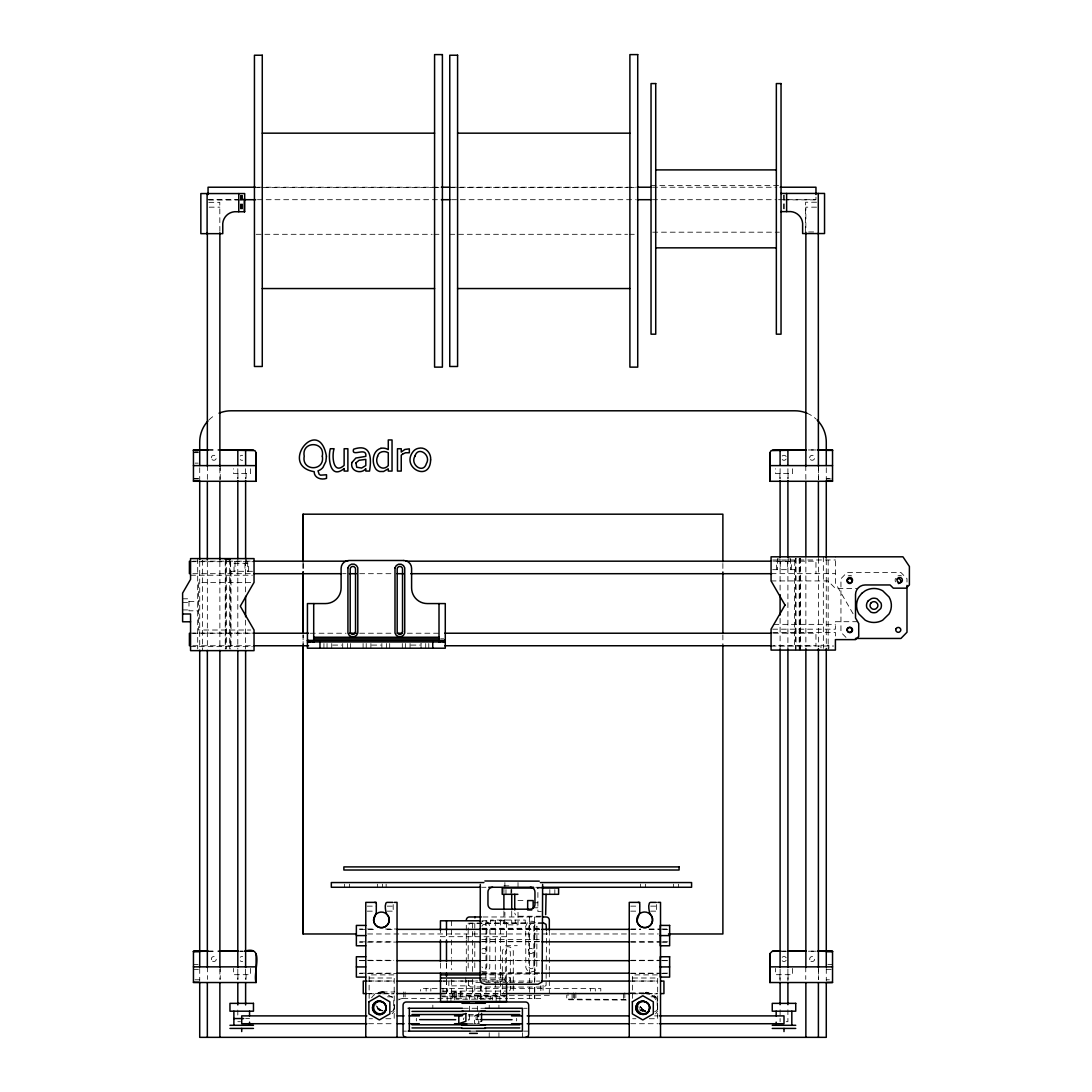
<?xml version="1.0" encoding="UTF-8"?>
<svg xmlns="http://www.w3.org/2000/svg" width="1092" height="1092" viewBox="0 0 1092 1092"><rect width="100%" height="100%" fill="white"/><g stroke="black" fill="none" stroke-linecap="round" stroke-linejoin="round"><path stroke-width="0.75" stroke-dasharray="5 3.75" d="M513.281 990.499L513.281 950.845A5.665 5.665 0 0 0 502.334 950.845L502.334 990.499A5.665 5.665 0 0 0 504.982 993.938M380.63 993.665L383.251 992.15L393.734 998.211L393.734 1010.305L391.113 1011.82M644.089 993.665L646.71 992.15L657.193 998.211L657.193 1010.305L654.572 1011.82M478.705 1014.454L474.474 1015.888L474.474 1023.723L481.531 1021.32M645.604 992.874L649.112 993.133M644.335 993.488L647.856 993.747M379.415 992.259L384.343 992M190.554 561.697L254.04 561.684M190.554 633.128L254.04 633.114M651.037 185.558L779.347 185.558M257.439 187.223L439.639 187.223M451.569 187.223L635.476 187.223M652.497 187.223L776.808 187.223M254.436 187.415L432.241 187.415M433.933 187.415L439.011 187.415M449.767 187.415L627.572 187.415M629.265 187.415L636.035 187.415M208.053 199.7L238.711 199.7M240.417 199.7L243.816 199.7M257.439 199.7L439.639 199.7M451.569 199.7L635.476 199.7M652.497 199.7L776.808 199.7M778.514 199.7L815.97 199.7L815.97 194.526M208.736 199.972L243.066 199.972M783.96 199.863L816.652 199.863M816.557 202.225L805.596 202.225L805.596 231.982L816.557 231.982M208.831 202.334L219.792 202.334L219.874 232.732M209.186 207.166L219.874 207.166M816.557 207.166L805.869 207.166L805.869 232.732M652.716 232.186L779.347 232.186M256.129 234.302L432.241 234.302M433.933 234.302L440.704 234.302M449.767 234.302L627.572 234.302M629.265 234.302L636.035 234.302M208.04 449.959L216.366 449.959M208.108 449.959L216.489 449.959M195.018 451.883L198.157 451.883M193.448 452.279L198.157 452.279M193.448 452.675L198.157 452.675M195.018 463.131L198.157 463.131M193.448 478.555L199.713 478.555M826.275 478.555L829.401 478.555M193.448 478.965L199.713 478.965M826.275 478.965L832.541 478.965M772.767 560.019L835.407 559.964M192.806 561.179L252.402 561.179M773.395 561.179L815.956 561.179L815.956 573.696M772.686 569.669L794.771 569.669L794.771 558.422M252.457 571.293L230.658 571.293L230.658 561.766M192.806 573.696L252.402 573.696M342.642 573.696L346.041 573.696M359.664 573.696L393.721 573.696M771.075 573.655L835.407 573.655M190.554 575.225L252.375 575.225M771.075 580.93L827.927 580.93L835.407 588.411L857.752 588.411M250.669 582.405L198.485 582.405L198.485 630.016L250.669 630.016M182.61 598.785L188.971 598.785L188.971 610.81L198.485 610.81M188.971 601.61L198.485 601.61M182.61 602.497L188.971 602.497M182.61 609.923L188.971 609.923M857.657 621.703L835.407 621.703L835.407 629.183L771.075 629.183M773.873 624.351L835.407 624.351M772.767 632.391L835.407 632.391L835.407 637.632M192.806 633.223L252.402 633.223M310.292 633.223L346.041 633.223M359.664 633.223L393.721 633.223M407.33 633.223L439.68 633.223M773.395 633.223L815.956 633.223L815.956 645.754L773.395 645.754M440.581 638.82L443.721 638.82M332.705 645.085L341.741 645.085M371.73 645.085L381.026 645.085M410.906 645.085L420.161 645.085M192.806 645.754L252.402 645.754M771.075 646.027L833.715 646.027M190.554 646.641L252.375 646.641M503.903 885.844L511.725 885.844M482.268 887.264L485.967 887.264M535.776 887.264L540.649 887.264M537.046 888.042L541.332 888.042M517.977 900.572L526.057 900.572M533.155 902.77L537.892 902.77M367.267 906.142L376.33 906.142M387.21 906.142L393.175 906.142M630.739 906.142L639.789 906.142M650.682 906.142L656.633 906.142M533.155 907.78L537.892 907.78M367.267 911.151L373.314 911.151M387.21 911.151L393.175 911.151M630.739 911.151L636.773 911.151M650.682 911.151L656.633 911.151M541.332 911.533L537.892 911.533L537.892 888.042M541.277 916.229L517.881 916.229L515.67 915.314L514.741 913.103M482.91 916.98L541.072 916.98M481.872 920.788L506.47 920.788L506.511 981.476M543.379 922.822L469.751 923.245L468.195 925.961L468.195 970.733M543.052 923.245L466.298 923.245L466.298 939.311M481.818 928.296L541.086 928.296M359.486 929.033L362.626 929.033M367.403 929.005L375.648 929.005M385.544 929.005L397.078 929.005M481.804 929.115L539.694 929.115M630.876 929.005L640.758 929.005M649.003 929.005L660.551 929.005M661.807 929.033L669.642 929.033M359.759 929.347L375.088 929.347M387.005 929.347L393.816 929.347M482.35 929.347L540.24 929.347M630.48 929.347L640.69 929.347M649.208 929.347L661.124 929.347M662.83 929.347L669.642 929.347M367.663 933.974L629.415 933.974M631.094 933.974L658.312 933.974M506.47 936.704L440.431 936.704L440.431 930.329M481.722 939.557L540.84 939.557M481.804 941.604L539.694 941.604M359.759 941.836L393.816 941.836M481.818 941.768L541.086 941.768M630.48 941.836L661.124 941.836M662.83 941.836L669.642 941.836M359.486 942.15L362.626 942.15M367.403 942.055L397.078 942.068M630.876 942.055L660.551 942.068M661.807 942.15L669.642 942.15M505.651 945.686L517.267 945.686M208.04 951.2L216.366 951.2M239.667 951.2L242.997 951.2M781.34 951.2L786.336 951.2M208.108 951.2L216.489 951.2M239.967 951.214L243.325 951.214M782.664 951.214L786.022 951.214M359.486 960.359L365.752 960.359M367.403 960.278L393.789 960.278M630.876 960.278L660.551 960.278M661.807 960.359L669.642 960.359M480.125 960.591L541.086 960.591M359.759 960.673L393.816 960.673M482.35 960.673L540.24 960.673M630.48 960.673L661.124 960.673M662.83 960.673L669.642 960.673M193.448 964.372L198.157 964.372M827.845 964.372L832.541 964.372M193.448 969.355L199.713 969.355M826.275 969.355L832.541 969.355M481.804 972.931L539.694 972.931M359.759 973.163L393.816 973.163M482.35 973.163L540.24 973.163M630.48 973.163L661.124 973.163M662.83 973.163L669.642 973.163M359.486 973.477L362.626 973.477M367.403 973.436L397.078 973.436M630.876 973.436L660.551 973.436M661.807 973.477L669.642 973.477M480.125 974.009L541.086 974.009M481.149 974.883L506.511 974.883M369.137 978.009L394.198 978.009M481.149 978.009L506.511 978.009M632.609 978.009L657.671 978.009M481.872 979.674L506.47 979.674M195.018 979.797L199.713 979.797M826.275 979.797L829.401 979.797M369.137 980.985L394.198 980.998M440.567 981.039L477.764 980.985M479.456 980.985L506.511 981.039M632.609 981.012L657.671 980.998M366.653 981.08L393.843 981.08M443.106 981.08L477.081 981.08M483.865 981.08L539.926 981.08M629.961 981.08L657.138 981.08M480.849 982.527L474.788 982.527L474.788 998.443L507.807 998.443M507.807 982.527L485.899 982.527L486.063 916.98M509.5 982.527L534.78 982.527L534.78 923.245M451.528 985.858L465.752 985.858L465.752 977.012M508.19 987.045L470.515 986.95L468.291 984.725L468.195 980.507M509.868 987.045L543.379 987.045L546.082 985.489L546.505 931.79M442.751 991.086L505.623 991.086M382.186 992L394.84 992M442.178 992L461.916 992L461.916 998.265L452.675 998.265L452.675 992M630.289 992.874L646.341 992.874M630.726 993.488L645.085 993.488M366.653 993.583L393.843 993.583M440.567 993.775L504.818 993.775M629.961 993.583L657.138 993.583M369.137 993.829L380.835 993.829M382.514 993.829L394.198 993.829M440.567 993.829L504.818 993.829M632.609 993.829L644.307 993.829M645.973 993.829L657.671 993.829M549.317 995.303L466.298 995.303L466.298 980.261M440.431 995.986L506.47 995.986M387.523 996.805L394.198 996.805M442.26 996.805L504.818 996.805M650.982 996.805L657.671 996.805M509.5 998.443L540.84 998.443L540.84 995.262M625.798 999.453L568.017 999.139L568.017 992.874M626.207 1000.067L566.762 999.753L566.762 995.058M463.336 1008.271L485.285 1008.271M523.587 1008.271L527.108 1008.271M380.89 1010.673L381.504 1010.673A6.579 6.579 0 0 1 375.962 1004.886M479.497 1012.966L478.501 1012.966L478.501 1023.027M468.359 1014.536L480.808 1014.536M468.209 1015.888L479.579 1015.888M654.572 1015.888L658.148 1015.888M245.632 1018.549L249.549 1018.549M369.137 1018.74L372.481 1018.74M385.845 1018.74L394.198 1018.74L394.198 974.883L369.137 974.883L369.137 998.375M632.609 1018.74L635.953 1018.74M649.317 1018.74L657.671 1018.74L657.671 974.883L632.609 974.883L632.609 998.375M476.071 1019.696L479.497 1019.628M237.81 1021.689L240.417 1021.689M786.199 1021.689L787.905 1021.689L787.905 1009.772M368.577 1023.723L393.953 1023.723M468.209 1023.723L479.579 1023.723M630.726 1023.723L658.148 1023.723M403.071 1031.135L406.456 1031.135M470.092 1031.135L475.157 1031.135M523.587 1031.135L528.678 1031.135M645.222 1010.837L641.919 1009.049L640.171 1006.019A6.511 6.511 0 0 0 644.826 1010.687M382.623 1010.946L378.46 1009.049L376.699 1006.019A6.511 6.511 0 0 0 383.046 1010.905M382.937 992L382.678 991.959A12.531 12.531 0 0 0 371.594 997.801M642.929 1011.724L640.253 1009.772M845.986 637.414L840.949 632.241L840.949 578.705L846.996 572.508L900.927 572.508L906.988 578.705L906.988 582.05M853.07 613.759L835.407 583.155L835.407 556.811M640.322 1006.496L642.301 1009.404L645.454 1010.919A6.77 6.77 0 0 1 640.322 1006.496L640.267 1006.251M376.849 1006.496L378.828 1009.404L381.995 1010.919A6.77 6.77 0 0 1 376.849 1006.496L376.808 1006.251M828.883 648.471L828.883 645.263L820.979 645.263L820.979 648.471M828.173 560.196L828.173 650.081M826.275 467.704L826.275 479.647M826.275 559.8L826.275 646.792M826.275 968.481L826.275 980.875M823.341 556.811L823.341 648.389M818.604 465.615L818.604 479.716M818.604 966.857L818.604 979.388M818.399 467.977L818.399 479.92M818.399 558.326L818.399 646.969M818.399 969.164L818.399 979.388M805.759 465.615L805.869 479.92M805.869 558.326L805.869 646.969M805.759 966.857L805.759 979.388M800.6 650.081L800.6 558.422L795.413 558.422L795.413 650.081M799.958 558.422L799.958 650.081M799.221 558.503L799.221 650.081M796.041 558.422L796.041 650.081M794.403 569.669L794.403 648.402M792.587 468.755L792.587 473.45L775.375 473.45L775.375 468.755M792.587 968.427L792.587 974.692L775.375 974.692L775.375 968.427M791.345 569.669L791.345 561.629L776.548 561.629L776.548 569.669M790.376 558.422L790.376 569.669M788.929 556.811L788.929 561.629M788.055 473.45L788.055 479.716M788.055 974.692L788.055 979.388M787.905 468.673L787.905 478.883M787.905 558.858L787.905 649.044M787.905 968.932L787.905 980.848M787.646 561.629L787.646 569.669M784.274 195.086L784.274 209.964M783.551 195.086L783.551 209.964M780.248 561.629L780.248 569.669M780.097 468.673L780.097 478.883M780.097 558.858L780.097 592.888M780.097 618.413L780.097 649.044M780.097 968.932L780.097 980.848M780.097 1009.772L780.097 1021.689M779.906 473.45L779.906 479.716M779.906 974.692L779.906 979.388M778.965 558.422L778.965 561.629M777.518 558.422L777.518 569.669M722.877 563.458L722.877 570.256M722.877 634.848L722.877 645.044M678.432 884.124L678.432 887.264M673.423 884.124L673.423 887.264M656.633 904.572L656.633 912.707M645.536 884.124L645.536 887.264M640.526 884.124L640.526 887.264M624.829 992.874L624.829 999.453M623.573 993.488L623.573 1000.054M600.791 991.086L600.791 988.533L420.652 988.533L420.652 991.086M595.304 988.533L595.304 991.086M590.608 988.533L590.608 991.086M575.853 992.874L575.853 999.139M574.597 993.488L574.597 999.753M573.341 992.874L573.341 999.139M572.085 993.488L572.085 999.753M554.845 889.611L554.845 894.307M549.836 889.611L549.836 894.307M549.317 930.138L549.317 939.311M549.317 940.157L549.317 970.242M549.317 971.907L549.317 993.665M543.052 985.243L543.052 990.403M540.84 985.707L540.84 993.665M534.78 987.304L534.78 993.665M534.78 995.262L534.78 998.443M534.63 916.98L534.63 982.527M534.63 987.304L534.63 993.665M534.63 995.262L534.63 998.443M529.565 916.98L529.661 982.527M529.661 987.304L529.661 993.665M529.661 995.262L529.661 998.443M525.225 923.245L525.225 920.065L490.404 920.065L490.404 923.245M522.413 1032.704L522.413 1037.4M518.018 882.554L518.018 887.264M518.018 912.325L518.018 924.856L504.9 924.856L504.9 912.325M515.247 920.065L515.247 923.245M511.725 889.243L511.725 892.642M511.725 911.342L511.725 923.245M510.988 889.611L510.988 894.307M505.978 889.611L505.978 894.307M505.309 980.684L505.309 952.306A2.512 2.512 0 0 1 507.807 949.808A2.512 2.512 0 0 1 510.319 952.306L510.319 989.038A2.512 2.512 0 0 1 509.582 990.813M504.886 882.554L504.886 887.264M503.903 889.243L503.903 892.642M503.903 911.342L503.903 923.245M500.382 920.065L500.423 995.986M499.89 996.805L499.89 1001.501M498.921 1005.131L498.921 1008.271M498.921 1032.704L498.921 1037.4M496.137 996.805L496.137 1001.501M495.304 920.788L495.304 995.986M492.328 996.805L492.328 999.944M490.854 995.986L490.854 999.166L456.047 999.166L456.047 995.986M489.216 1005.131L489.216 1008.271M489.216 1032.704L489.216 1037.4M485.967 987.304L485.967 998.443M480.985 985.707L480.889 999.166M480.849 985.707L480.849 998.443M477.354 995.986L477.354 999.385M477.354 1006.182L477.354 1023.177M476.071 1014.536L476.071 1023.095M474.788 923.245L474.788 929.77M474.788 931.408L474.788 939.557M474.788 942.86L474.788 961.042M474.788 962.694L474.788 970.965M472.563 923.245L472.563 929.988M472.563 931.476L472.563 971.566M472.563 979.224L472.563 995.303M469.546 995.986L469.546 999.385M469.546 1006.182L469.546 1023.177M468.427 980.698L468.427 988.533M466.298 940.157L466.298 971.566M466.011 995.986L466.011 999.166M460.51 992L460.51 998.265M456.592 992L456.592 998.265M455.187 992L455.187 998.265M454.736 996.805L454.736 999.944M454.095 992L454.095 998.265L401.064 998.579A6.634 6.634 0 0 0 398.676 999.139M451.597 920.788L451.597 936.704M451.597 940.007L451.597 958.189M451.597 959.841L451.597 969.751M451.597 979.674L451.597 995.986M450.941 996.805L450.941 1001.501M448.853 980.698L448.853 988.533M447.665 988.533L447.665 991.086M447.174 996.805L447.174 1001.501M446.628 930.329L446.628 936.704M446.628 963.144L446.628 969.751M446.628 979.674L446.628 995.986M446.492 930.329L446.492 936.704M446.492 963.144L446.492 969.751M446.492 979.674L446.492 995.986M442.983 988.533L442.983 991.086M440.431 963.144L440.431 969.751M432.828 1005.131L432.828 1008.271M430.835 988.533L430.835 991.086M428.774 643.516L428.774 648.211M426.139 988.533L426.139 991.086M425.716 643.516L425.716 648.211M410.073 643.516L410.06 648.211M405.378 643.516L405.35 648.211M405.105 992L405.105 998.566M403.699 992L403.699 998.566M402.306 643.516L402.306 648.211M393.175 904.572L393.175 912.707M389.68 643.516L389.68 648.211M386.582 643.516L386.541 648.211M386.145 884.124L386.145 887.264M382.391 884.124L382.391 887.264M381.872 643.516L381.872 648.211M377.368 884.124L377.368 887.264M370.911 643.516L370.898 648.211M366.216 643.516L366.216 648.211M363.09 643.516L363.09 648.211M350.518 643.516L350.518 648.211M349.495 884.124L349.495 887.264M347.42 643.516L347.42 648.211M344.485 884.124L344.485 887.264M342.724 643.516L342.67 648.211M331.75 643.516L331.736 648.211M327.04 643.516L327.04 648.211M323.928 643.516L323.928 648.211M250.628 468.755L250.628 473.45L233.401 473.45L233.401 468.755M250.628 968.427L250.628 974.692L233.401 974.692L233.401 968.427M248.648 571.293L248.648 563.349L234.043 563.349L234.043 571.293M247.693 561.766L247.693 571.293M246.082 473.45L246.082 479.716M246.26 558.585L246.26 563.349M246.082 974.692L246.082 979.388M245.618 468.686L245.618 478.897M245.618 560.606L245.618 592.956M245.618 620.188L245.618 649.139M245.618 969.177L245.618 979.401M244.99 563.349L244.99 571.293M242.492 195.209L242.492 211.739M241.837 195.209L241.837 210.087M241.114 195.209L241.114 211.739M240.349 195.209L240.349 210.087M237.933 473.45L237.933 479.716M237.933 974.692L237.933 979.388M237.81 468.686L237.81 478.897M237.81 560.606L237.81 649.139M237.81 969.177L237.81 979.401M237.81 1010.045L237.81 1016.857M234.998 561.766L234.998 571.293M231.026 571.293L231.026 650.641M230.275 561.07L230.275 648.962M229.73 559.391L229.73 648.962M226.262 558.585L226.262 648.948M225.798 559.391L225.798 648.962M225.252 561.07L225.252 648.962M220.243 465.615L220.243 479.716M220.243 966.857L220.243 979.388M219.874 467.977L219.874 479.92M219.874 561.738L219.874 648.675M219.874 969.164L219.874 979.388M207.398 465.615L207.344 479.92M207.344 561.738L207.344 648.675M207.398 966.857L207.398 979.388M202.457 560.292L202.457 650.641M199.713 467.704L199.713 479.647M199.713 561.506L199.713 648.498M199.713 968.481L199.713 980.875M197.693 558.585L197.693 648.948M806.933 413.185A31.327 31.327 0 0 1 816.106 419.028M208.9 419.97A31.327 31.327 0 0 1 215.383 414.987M382.023 1010.673A6.265 6.265 0 0 1 376.754 1005.159M645.495 1010.673A6.265 6.265 0 0 1 640.212 1005.159M639.366 1008.298A6.579 6.579 0 0 1 638.888 1006.647M644.594 993.447A12.531 12.531 0 0 1 656.169 1011.806M640.867 1010.96A6.579 6.579 0 0 1 639.639 1009.772M645.932 1011.588A6.579 6.579 0 0 1 644.266 1011.178L641.468 1009.09A6.579 6.579 0 0 1 640.144 1006.046M657.425 1011.206A12.531 12.531 0 0 1 655.528 1013.867M645.863 992.833A12.531 12.531 0 0 1 658.312 1001.651M645.304 1011.588A6.579 6.579 0 0 1 639.53 1006.046M394.717 1004.954A12.531 12.531 0 0 1 392.792 1011.151M382.596 1010.701A6.579 6.579 0 0 1 375.757 1006.551M394.212 1011.151A12.531 12.531 0 0 1 392.124 1013.676M377.75 993.392A12.531 12.531 0 0 1 384.084 991.959M382.923 1010.673A6.579 6.579 0 0 1 377.368 1004.886M382.296 1010.673A6.579 6.579 0 0 1 376.754 1004.886M398.676 999.985A6.634 6.634 0 0 1 402.47 998.579M481.49 971.129A5.665 5.665 0 0 0 489.789 967.689L489.926 926.426L488.329 922.836A5.665 5.665 0 0 0 481.49 921.935M481.9 926.193A2.512 2.512 0 0 1 486.827 926.835L486.827 966.215A2.512 2.512 0 0 1 481.9 966.87M506.019 981.531A2.662 2.662 0 0 1 505.309 977.504A2.662 2.662 0 0 1 509.391 977.504A2.662 2.662 0 0 1 508.681 981.531M481.968 949.139A2.662 2.662 0 0 1 485.735 949.139A2.662 2.662 0 0 1 485.735 952.907A2.662 2.662 0 0 1 481.968 952.907M516.393 1018.44A2.512 2.512 0 0 1 516.393 1020.952M468.291 1019.054A2.512 2.512 0 0 1 468.291 1020.351M463.363 1019.696A2.512 2.512 0 0 1 464.1 1017.921M416.598 1020.952A2.512 2.512 0 0 1 416.598 1018.44M848.129 575.894A4.586 4.586 0 0 1 851.637 575.894M895.495 581.886A4.586 4.586 0 0 1 895.495 578.378M897.979 575.894A4.586 4.586 0 0 1 901.487 575.894M786.158 459.036A2.512 2.512 0 0 1 782.213 459.555M782.213 456.019A2.512 2.512 0 0 1 786.158 456.538M242.656 460.21A2.512 2.512 0 0 1 240.24 459.555M240.24 456.019A2.512 2.512 0 0 1 242.656 455.364M242.656 961.451A2.512 2.512 0 0 1 240.24 960.796M240.24 957.261A2.512 2.512 0 0 1 242.656 956.606M786.158 960.278A2.512 2.512 0 0 1 782.213 960.796M782.213 957.261A2.512 2.512 0 0 1 786.158 957.78M303.098 634.848L303.098 645.044L303.098 634.848M303.098 563.458L303.098 570.256L303.098 563.458M536.923 926.426L536.786 967.689A5.665 5.665 0 0 1 525.839 967.689L525.689 926.426L527.299 922.822A5.678 5.678 0 0 1 535.312 922.822L536.923 926.426M816.284 449.959L807.971 449.959L816.215 449.959M816.284 951.2L807.971 951.2L816.215 951.2M533.811 966.215L533.811 926.835A2.512 2.512 0 0 0 531.313 924.337A2.512 2.512 0 0 0 528.801 926.835L528.801 966.215A2.512 2.512 0 0 0 531.313 968.727A2.512 2.512 0 0 0 533.811 966.215M421.034 648.211L421.034 643.516L421.021 648.211M528.978 952.934A2.662 2.662 0 0 0 533.428 951.678A2.662 2.662 0 0 0 530.125 948.457A2.662 2.662 0 0 0 528.978 952.934M810.401 459.555A2.512 2.512 0 0 0 814.591 458.435A2.512 2.512 0 0 0 811.533 455.364A2.512 2.512 0 0 0 810.401 459.555M212.039 459.555A2.512 2.512 0 0 0 216.243 458.435A2.512 2.512 0 0 0 213.172 455.364A2.512 2.512 0 0 0 212.039 459.555M212.558 961.206A2.512 2.512 0 0 0 216.325 959.035A2.512 2.512 0 0 0 212.558 956.865A2.512 2.512 0 0 0 212.558 961.206M810.919 961.206A2.512 2.512 0 0 0 814.687 959.035A2.512 2.512 0 0 0 810.919 956.865A2.512 2.512 0 0 0 810.919 961.206"/><path stroke-width="1.5" d="M303.085 933.974L303.098 645.044L303.098 933.974L355.787 933.974M303.098 514.182L303.098 561.766L303.098 514.182L722.877 514.182L722.877 561.766M817.949 449.959L832.541 449.986L832.541 481.285L769.887 481.285L769.915 452.675L771.116 450.6L806.306 449.959M817.949 951.2L832.541 951.228L832.541 982.527L769.887 982.527L769.997 953.521L772.208 951.309L779.674 951.2M769.887 481.285L769.915 452.675M769.887 982.527L769.915 953.917M439.011 640.39L438.738 641.946L445.277 640.39L444.594 641.946M480.289 884.479L480.125 979.524M545.659 914.673L546.068 894.307M847.474 579.852L848.388 578.965A2.539 2.539 0 0 1 850.873 578.965L851.787 579.852A2.375 2.375 0 0 1 851.787 582.282L850.873 583.169A2.539 2.539 0 0 1 848.388 583.169L847.474 582.282A2.539 2.539 0 0 1 847.447 579.675M847.474 628.664L848.388 627.777A2.539 2.539 0 0 1 850.873 627.777L851.787 628.664A2.375 2.375 0 0 1 851.787 631.094L850.873 631.981A2.539 2.539 0 0 1 848.388 631.981L847.474 631.094A2.539 2.539 0 0 1 847.447 628.473M896.15 628.664L897.051 627.777A2.539 2.539 0 0 1 899.549 627.777L900.45 628.664A2.375 2.375 0 0 1 900.45 631.094L899.549 631.981A2.539 2.539 0 0 1 897.051 631.981L896.15 631.094A2.539 2.539 0 0 1 896.122 628.473M375.539 1002.251C368.168 1006.879 376.18 1018.618 383.183 1013.444C390.554 1008.803 382.541 997.064 375.539 1002.251A6.77 6.77 0 0 1 377.122 1001.446M443.215 641.946L445.277 640.39L307.439 640.39L308.135 641.946M380.876 448.321C372.508 450.682 371.457 462.285 375.593 468.714A7.166 7.166 0 0 0 379.839 471.512L383.592 471.485L388.274 468.796L388.274 471.075L392.042 471.075L392.042 439.953L388.274 439.953L388.274 449.631A10.156 10.156 0 0 0 380.876 448.321M262.271 133.169L434.575 133.169M457.589 133.169L629.893 133.169M655.732 169.902L776.344 169.902M255.733 187.223L208.053 187.223L208.053 194.526M441.345 187.223L449.863 187.223M637.168 187.223L650.791 187.223M780.207 187.223L815.97 187.223L815.97 194.526M780.684 193.434L824.542 193.434L824.542 233.552L802.62 233.552L802.62 225.716A12.927 12.927 0 0 0 788.52 211.616L780.684 211.616M243.816 199.7L255.733 199.7M441.345 199.7L449.863 199.7M637.168 199.7L650.791 199.7M244.704 211.739L236.868 211.739A12.927 12.927 0 0 0 222.768 225.839L222.768 233.661L200.846 233.661L200.846 193.557L244.704 193.557L244.581 211.739M655.732 247.843L776.344 247.843M262.271 288.547L434.575 288.547M457.589 288.547L629.893 288.547M208.04 449.959L193.448 449.959L193.448 481.285L256.115 481.285L256.088 452.675L254.886 450.6L219.697 449.959M193.448 450.191L199.713 450.191M199.713 449.959L208.108 449.959M218.168 449.959L253.385 449.986M772.604 449.986L806.155 449.972M817.894 449.959L826.275 449.959M826.275 450.191L832.541 450.191M193.448 450.382L199.713 450.382M826.275 450.382L832.541 450.382M193.448 465.615L256.115 465.615M769.887 465.615L832.541 465.615M193.448 481.04L199.713 481.176M826.275 481.176L832.541 481.04M225.252 559.391L230.275 559.391M254.108 561.179L347.747 561.179M405.637 561.179L771.689 561.179M254.108 573.696L340.936 573.696M349.454 573.696L356.251 573.696M397.119 573.696L403.931 573.696M410.742 573.696L771.689 573.696M182.61 613.991L190.554 613.991L190.554 650.641L254.04 650.641L254.04 630.016L240.295 606.21L254.04 582.405L254.04 558.585L190.554 558.585L190.554 579.374L182.61 593.12L182.61 621.785L190.554 621.785M254.108 633.223L308.586 633.223M349.454 633.223L356.251 633.223M397.119 633.223L402.225 633.223M444.799 633.223L771.689 633.223M313.704 637.25L439.011 637.25M855.432 638.451L900.927 638.451L906.988 632.241L906.988 585.408M313.704 638.82L439.011 638.82M307.439 641.946L445.277 641.946M254.108 645.754L308.586 645.754M444.799 645.754L771.689 645.754M484.834 880.998L539.298 881.148M483.892 882.554L331.326 882.554L331.326 887.264L480.862 887.264M540.349 882.554L691.591 882.554L691.591 887.264L542.042 887.264M488.752 887.264L533.551 887.264M533.729 888.042L502.211 888.042L502.211 894.307L517.881 894.307M542.014 888.042L558.599 888.042L558.599 894.307L542.942 894.307M376.33 902.374L365.779 902.374L365.779 1037.345M394.362 902.374L397.051 902.374L397.051 1037.345M639.789 902.374L629.251 902.374L629.251 1037.345M657.821 902.374L660.524 902.374L660.524 1037.345M531.777 909.964L527.668 909.964L527.668 900.572L533.155 900.572L533.155 908.408M481.381 916.98L469.437 916.98A3.139 3.139 0 0 0 466.298 920.119M542.779 916.98L546.191 916.98A3.139 3.139 0 0 1 549.317 920.119L549.317 930.138M480.193 920.788L440.431 920.788L440.431 930.329M365.752 925.415L356.361 925.415L356.361 945.768L365.752 945.768M397.215 929.347L480.644 929.347M541.946 929.347L628.774 929.347M668.495 933.974L722.89 933.974L722.877 645.044M356.361 935.585L365.752 935.585M660.237 935.585L669.642 935.585M397.215 941.836L480.644 941.836M541.946 941.836L628.774 941.836M208.04 951.2L193.448 951.228L193.448 982.527L256.115 982.527C252.334 972.849 265.82 944.757 244.649 951.2M219.697 951.2L238.001 951.2M788.001 951.2L806.306 951.2M193.448 951.432L208.108 951.2M218.168 951.214L238.288 951.214M245.004 951.228L253.385 951.228M772.604 951.228L780.998 951.228M787.701 951.214L806.155 951.214M817.894 951.2L832.541 951.432M193.448 951.623L199.713 951.623M826.275 951.623L832.541 951.623M365.752 956.742L356.361 956.742L356.361 977.094L365.752 977.094M397.215 960.673L480.644 960.673M541.946 960.673L628.774 960.673M193.448 966.857L256.115 966.857M356.361 966.925L365.752 966.925M660.237 966.925L669.642 966.925M769.887 966.857L832.541 966.857M397.215 973.163L480.644 973.163M541.946 973.163L628.774 973.163M440.567 974.883L481.149 974.883M440.567 978.009L481.149 978.009M366.653 981.08L363.254 981.08L363.254 993.583L366.653 993.583M397.229 981.08L441.4 981.08M541.632 981.08L629.961 981.08M660.537 981.08L663.936 981.08L663.936 993.583L660.537 993.583M193.448 982.281L199.713 982.281M832.541 982.418L826.275 982.5M397.229 993.583L441.4 993.583M505.951 993.583L629.961 993.583M469.287 1002.006L406.197 1002.006A3.139 3.139 0 0 0 403.071 1005.131L403.071 1034.261A3.139 3.139 0 0 0 406.197 1037.4M476.098 1002.006L525.552 1002.006A3.139 3.139 0 0 1 528.678 1005.131L528.678 1034.261A3.139 3.139 0 0 1 525.552 1037.4M461.957 1003.302L485.449 1003.302M408.162 1008.271L462.476 1008.271M485.285 1008.271L522.413 1008.271L522.413 1031.135L476.057 1031.135M461.957 1011.137L485.449 1011.137M411.971 1011.397L463.39 1011.397M480.617 1011.397L519.778 1011.397M411.971 1014.536L463.39 1014.536M480.617 1014.536L519.778 1014.536M366.885 1015.888L241.714 1015.888L241.714 1023.723L366.885 1023.723M397.338 1015.888L404.095 1015.888M409.172 1015.888L419.314 1015.888M454.504 1015.888L462.134 1015.888M511.52 1015.888L522.085 1015.888M527.19 1015.888L629.238 1015.888M659.677 1015.888L784.001 1015.888L784.001 1023.723L659.677 1023.723M233.879 1018.549L243.734 1018.549M419.683 1019.628L455.678 1019.696M480.808 1019.628L512.066 1019.696M397.338 1023.723L404.095 1023.723M409.172 1023.723L419.314 1023.723M454.504 1023.723L467.24 1023.723M511.52 1023.723L522.085 1023.723M527.19 1023.723L629.238 1023.723M411.971 1024.787L463.39 1024.787M480.425 1024.787L519.778 1024.787M229.962 1025.292L253.467 1025.292M461.957 1025.238L485.449 1025.238M772.249 1025.292L795.74 1025.292M411.971 1027.927L461.834 1027.927M484.875 1027.927L519.778 1027.927M461.957 1028.364L485.449 1028.364M229.962 1028.418L253.467 1028.418M772.249 1028.418L795.74 1028.418M408.162 1031.135L470.092 1031.135M469.546 1033.387L477.354 1033.387M656.319 902.388L650.764 902.374A1.57 1.57 0 0 0 649.194 903.944C647.87 906.046 649.767 914.263 650.136 914.059A7.835 7.835 0 0 1 648.238 926.944A7.835 7.835 0 0 1 637.059 920.269L639.735 912.53L639.789 903.944A1.57 1.57 0 0 0 638.233 902.374M392.861 902.388L387.291 902.374A1.57 1.57 0 0 0 385.722 903.944C384.411 906.046 386.295 914.263 386.677 914.059A7.835 7.835 0 0 1 384.78 926.944A7.835 7.835 0 0 1 373.6 920.269L376.276 912.53L376.33 903.944A1.57 1.57 0 0 0 374.761 902.374M543.379 922.822L546.082 924.392L546.505 930.207M310.428 641.946L307.439 640.39L313.991 641.946L313.704 640.39M542.628 884.479L542.151 981.872L538.083 984.22L484.834 984.22L481.504 982.841L480.166 980.125M256.088 452.675L256.115 481.285M256.088 953.917L256.115 982.527M826.275 465.615L826.275 442.123A31.327 31.327 0 0 0 817.103 419.97M826.275 481.04L826.275 558.094M826.275 648.498L826.275 966.857M826.275 982.773L826.275 1037.345L199.713 1037.345L199.713 982.773M818.277 193.434L818.399 466.284M818.399 481.627L818.399 556.633M818.399 648.675L818.399 967.457M818.399 982.8L818.399 1037.345M805.869 232.732L805.869 466.284M805.869 481.627L805.869 556.633M805.869 648.675L805.869 967.457M805.869 982.8L805.869 1037.345M791.823 1011.192L791.823 1025.292M787.905 449.959L787.905 465.274M787.905 480.589L787.905 557.152M787.905 649.044L787.905 967.239M787.905 982.554L787.905 1004.667M786.636 193.434L786.636 211.616M784.001 1028.418L784.001 1031.558M780.097 449.959L780.097 465.274M780.097 480.589L780.097 557.152M780.097 594.594L780.097 615.014M780.097 649.044L780.097 967.239M780.097 982.554L780.097 1004.667M776.166 1011.192L776.166 1015.888M776.166 1022.153L776.166 1025.292M722.877 571.962L722.877 633.142M514.741 894.307L514.741 909.964M511.725 894.348L511.725 909.65M506.511 983.428L506.511 1001.501L440.567 1001.501L440.431 973.054M503.903 894.348L503.903 909.65M481.531 1013.485L481.531 1021.32M474.924 916.98L474.924 917.894M446.492 920.788L446.492 930.329M446.492 940.007L446.492 961.492M446.492 973.054L446.492 976.357M440.431 940.007L440.431 961.492M439.011 603.576L439.011 641.946M432.746 641.946L432.746 648.211M409.336 1008.271L409.336 1031.135M319.97 641.946L319.97 648.211M313.704 603.576L313.704 641.946M249.549 1011.192L249.549 1015.888M249.549 1022.153L249.549 1025.292M245.618 449.959L245.618 465.274M245.618 480.603L245.618 558.913M245.618 596.355L245.618 616.789M245.618 650.832L245.618 967.485M245.618 982.8L245.618 1004.94M244.362 198.512L244.362 211.739M241.714 1028.418L241.714 1031.558M238.752 193.557L238.752 211.739M237.81 449.959L237.81 465.274M237.81 480.603L237.81 558.913M237.81 650.832L237.81 967.485M237.81 982.8L237.81 1004.94M233.879 1011.192L233.879 1025.292M219.874 232.732L219.874 466.284M219.874 481.627L219.874 560.032M219.874 650.382L219.874 967.457M219.874 982.8L219.874 1037.345M207.344 232.732L207.344 466.284M207.344 481.627L207.344 560.032M207.344 650.382L207.344 967.457M207.344 982.8L207.344 1037.345M207.111 193.557L207.111 233.661M199.713 465.615L199.713 442.123A31.327 31.327 0 0 1 207.944 420.952M199.713 481.04L199.713 559.8M199.713 650.19L199.713 966.857M189.407 561.179L189.407 573.696M189.407 633.223L189.407 645.754M806.933 413.185A31.327 31.327 0 0 0 794.949 410.797L231.054 410.797A31.327 31.327 0 0 0 219.055 413.185M897.051 578.965A2.539 2.539 0 0 1 899.549 578.965L900.45 579.852A2.375 2.375 0 0 1 900.45 582.282L899.549 583.169A2.539 2.539 0 0 1 898.307 583.497M530.248 887.264A4.696 4.696 0 0 1 534.957 891.959L534.957 904.49A4.696 4.696 0 0 1 530.248 909.186L492.656 909.186A4.696 4.696 0 0 1 487.96 904.49L487.96 891.959A4.696 4.696 0 0 1 492.656 887.264M303.098 571.962L303.098 633.142L303.098 571.962M368.878 1001.787L368.878 1013.895L379.361 1019.942L389.844 1013.895L389.844 1001.787L379.361 995.74L368.878 1001.787M632.35 1001.787L632.35 1013.895L642.833 1019.942L653.303 1013.895L653.303 1001.787L642.833 995.74L632.35 1001.787M326.44 456.197L325.88 461.466L322.945 467.458A11.084 11.084 0 0 1 318.004 470.829L319.137 474.256L320.447 475.17L326.535 474.761L326.535 478.351C321.457 480.275 314.032 478.05 314.182 471.676C277.9 465.533 318.905 414.55 326.44 456.197M322.317 456.197C325.225 471.526 301.324 471.526 304.218 456.197C301.269 440.813 325.252 440.827 322.317 456.197M636.172 1006.592C634.234 1015.082 648.198 1017.717 649.494 1009.104C651.419 1000.6 637.455 997.965 636.172 1006.592M430.63 459.909C430.016 482.882 400.041 467.417 413.418 451.214A8.9 8.9 0 0 1 418.523 448.307C425.47 446.532 431.381 453.207 430.63 459.909M414.946 456.128C409.732 464.66 423.287 474.242 426.344 463.65C431.613 455.077 418.018 445.577 414.946 456.128M377.586 456.374C374.037 463.841 381.845 472.495 388.274 465.629L388.274 452.757C384.507 450.409 378.433 451.419 377.586 456.374M352.006 462.448C349.467 470.72 360.879 474.897 365.806 468.7L365.806 471.075L369.546 471.075C371.744 457.412 370.789 443.311 353.59 449.208C350.832 457.903 367.171 446.137 365.806 456.374L355.842 458.053L352.006 462.448M347.925 567.785L347.925 633.087A5.105 5.105 0 0 0 357.794 633.087L357.794 567.785A5.105 5.105 0 0 0 347.925 567.785M394.99 567.813L394.99 633.073A5.037 5.037 0 0 0 404.723 633.073L404.723 567.813A5.037 5.037 0 0 0 394.99 567.813M372.822 1006.087C370.243 1014.413 383.975 1018.085 385.913 1009.595C388.479 1001.268 374.747 997.597 372.822 1006.087M636.281 1006.087C633.715 1014.413 647.433 1018.085 649.371 1009.595C651.951 1001.268 638.219 997.597 636.281 1006.087M355.896 462.844L356.729 467.253L361.588 468.045L365.806 465.574L365.806 459.377L359.104 460.292L355.896 462.844M785.012 605.05L771.075 629.183L771.075 650.081L835.407 650.081L835.407 639.625L855.514 639.625L858.721 636.418L858.721 623.546L855.514 617.976L855.514 594.608A9.651 9.651 0 0 1 865.164 584.957L890.089 584.957L893.297 588.165L906.169 588.165L909.39 584.957L909.39 566.461L902.947 556.811L771.075 556.811L771.075 580.93L785.012 605.05M868.277 600.764L867.225 602.361A7.125 7.125 0 0 0 866.939 607.93L870.774 612.066A7.63 7.63 0 0 0 876.48 612.325L880.712 608.585A7.125 7.125 0 0 0 880.985 603.016L877.149 598.894A7.63 7.63 0 0 0 871.443 598.621L868.277 600.764M871.17 602.811L870.556 603.603A3.74 3.74 0 0 0 870.597 607.425L872.044 608.804A3.986 3.986 0 0 0 875.961 608.763L877.367 607.343A3.74 3.74 0 0 0 877.326 603.535L875.88 602.142A3.986 3.986 0 0 0 871.976 602.197L871.17 602.811M861.684 593.42L858.913 596.942A16.667 16.667 0 0 0 858.872 613.936L865.219 620.174A17.759 17.759 0 0 0 882.636 620.215L889.024 614.004A16.667 16.667 0 0 0 889.065 597.01L882.705 590.772A17.759 17.759 0 0 0 865.301 590.731L861.684 593.42M402.62 454.067L401.242 455.214L401.242 471.075L397.474 471.075L397.474 448.73L401.242 448.73L401.242 452.047L404.832 449.481L409.323 448.853L409.323 452.77L405.582 452.757L402.62 454.067M344.13 468.591C329.921 480.193 327.805 457.93 330.316 448.73L334.084 448.73C331.736 455.582 332.951 475.334 344.13 465.41L344.13 448.73L347.884 448.73L347.884 471.075L344.13 471.075L344.13 468.591M465.875 1013.485L458.804 1015.888L458.804 1023.723L465.875 1021.32L465.875 1013.485M442.397 54.6L434.575 54.6L434.575 367.13L442.397 367.13L442.397 54.6M637.728 54.6L629.893 54.6L629.893 367.13L637.728 367.13L637.728 54.6M262.271 55.228L254.436 55.228L254.436 366.489L262.271 366.489L262.271 55.228M457.589 55.228L449.767 55.228L449.767 366.489L457.589 366.489L457.589 55.228M655.732 83.565L651.037 83.565L651.037 334.179L655.732 334.179L655.732 83.565M781.039 83.565L776.344 83.565L776.344 334.179L781.039 334.179L781.039 83.565M403.767 560.496L348.949 560.496A7.835 7.835 0 0 0 341.113 568.331L341.113 587.905A15.67 15.67 0 0 1 325.457 603.576L307.439 603.576L307.439 648.211L445.277 648.211L445.277 603.576L427.272 603.576A15.67 15.67 0 0 1 411.602 587.905L411.602 568.331A7.835 7.835 0 0 0 403.767 560.496M679.074 866.898L343.871 866.898L343.871 870.024L679.074 870.024L679.074 866.898M669.642 925.415L660.237 925.415L660.237 945.768L669.642 945.768L669.642 925.415M669.642 956.742L660.237 956.742L660.237 977.094L669.642 977.094L669.642 956.742M253.467 1003.357L229.962 1003.357L229.962 1011.192L253.467 1011.192L253.467 1003.357M795.74 1003.357L772.249 1003.357L772.249 1011.192L795.74 1011.192L795.74 1003.357M402.525 631.763L402.525 569.109A2.662 2.662 0 0 0 399.863 566.448A2.662 2.662 0 0 0 397.188 569.109L397.188 631.763A2.662 2.662 0 0 0 399.863 634.438A2.662 2.662 0 0 0 402.525 631.763M355.528 631.763L355.528 569.109A2.662 2.662 0 0 0 352.866 566.448A2.662 2.662 0 0 0 350.204 569.109L350.204 631.763A2.662 2.662 0 0 0 352.866 634.438A2.662 2.662 0 0 0 355.528 631.763M375.948 1012.475A6.265 6.265 0 0 0 386.049 1008.544A6.265 6.265 0 0 0 377.586 1001.76A6.265 6.265 0 0 0 375.948 1012.475M639.407 1012.475A6.265 6.265 0 0 0 649.522 1008.544A6.265 6.265 0 0 0 641.059 1001.76A6.265 6.265 0 0 0 639.407 1012.475M847.692 631.476A2.648 2.648 0 0 0 852.279 631.135A2.648 2.648 0 0 0 849.685 627.34A2.648 2.648 0 0 0 847.692 631.476M848.552 582.432A2.648 2.648 0 0 0 852.538 580.125A2.648 2.648 0 0 0 848.552 577.832A2.648 2.648 0 0 0 848.552 582.432M898.402 582.432A2.648 2.648 0 0 0 902.388 580.125A2.648 2.648 0 0 0 898.402 577.832A2.648 2.648 0 0 0 898.402 582.432M376.522 926.002A7.835 7.835 0 0 0 389.162 921.075A7.835 7.835 0 0 0 378.569 912.584A7.835 7.835 0 0 0 376.522 926.002M639.707 925.934A7.835 7.835 0 0 0 652.347 921.006A7.835 7.835 0 0 0 641.755 912.516A7.835 7.835 0 0 0 639.707 925.934"/></g></svg>
